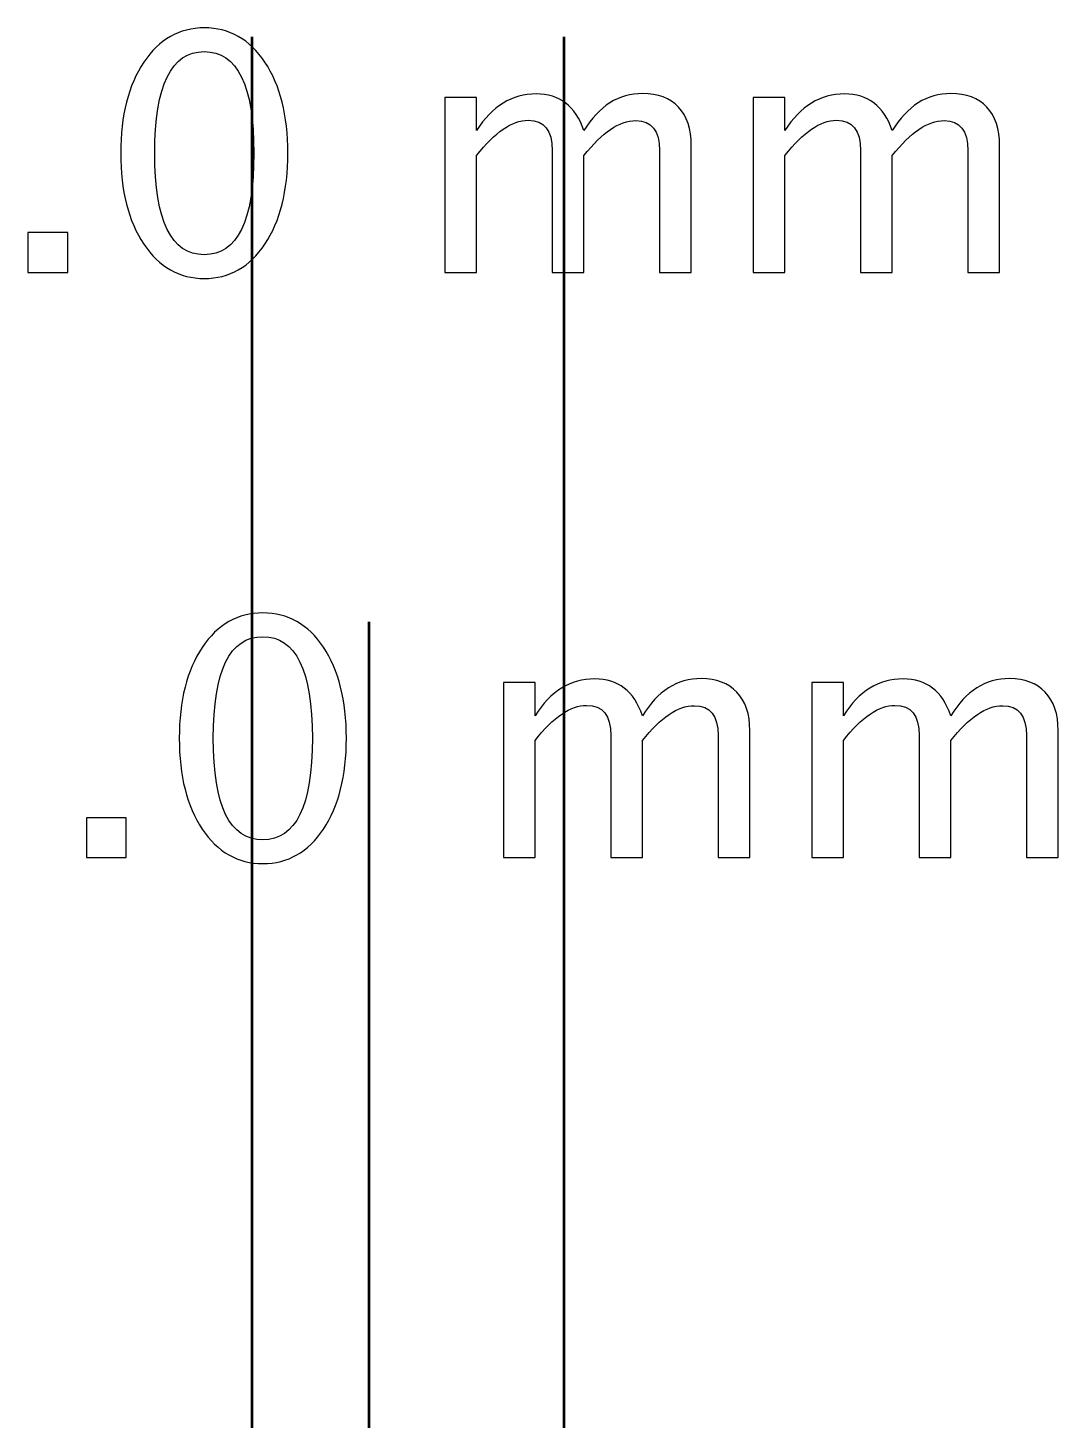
# Model space of a CAD drawing. Header units: centimetres. Extents: x -201 to 63, y -83 to 73.
# Drawn here: x -81.725 to -79.084, y -36.256 to -32.686 of the extents above; entities that cross this region are included whole.
import ezdxf

# ---------------------------------------------------------------- set-up
doc = ezdxf.new("R2010")
doc.units = ezdxf.units.CM
doc.header["$MEASUREMENT"] = 0
doc.layers.add('Layer 1', color=7, linetype='Continuous')

msp = doc.modelspace()

# ---------------------------------------------------------------- linework, layer by layer
at = {"layer": 'Layer 1'}
for points, knots in [([(-81.27296, -33.32893), (-81.33717, -33.32893), (-81.38896, -33.29944), (-81.42819, -33.24059), (-81.42819, -33.24059), (-81.46756, -33.18175), (-81.48717, -33.10414), (-81.48717, -33.00762), (-81.48717, -33.00762), (-81.48717, -32.9111), (-81.46756, -32.83349), (-81.42819, -32.77464), (-81.42819, -32.77464), (-81.38896, -32.7158), (-81.33717, -32.68631), (-81.27296, -32.68631), (-81.27296, -32.68631), (-81.20847, -32.68631), (-81.15669, -32.71566), (-81.11746, -32.77436), (-81.11746, -32.77436), (-81.07837, -32.83306), (-81.05875, -32.91082), (-81.05875, -33.00762), (-81.05875, -33.00762), (-81.05875, -33.10414), (-81.07837, -33.18175), (-81.11746, -33.24059), (-81.11746, -33.24059), (-81.15669, -33.29944), (-81.20847, -33.32893), (-81.27296, -33.32893)], [0, 0, 0, 0, 0.1111111, 0.1111111, 0.1111111, 0.1111111, 0.2222222, 0.2222222, 0.2222222, 0.2222222, 0.3333333, 0.3333333, 0.3333333, 0.3333333, 0.4444444, 0.4444444, 0.4444444, 0.4444444, 0.5555556, 0.5555556, 0.5555556, 0.5555556, 0.6666667, 0.6666667, 0.6666667, 0.6666667, 0.7777778, 0.7777778, 0.7777778, 0.7777778, 1, 1, 1, 1]), ([(-81.2731, -33.26797), (-81.1883, -33.26797), (-81.14596, -33.18119), (-81.14596, -33.00762), (-81.14596, -33.00762), (-81.14596, -32.83405), (-81.1883, -32.74727), (-81.2731, -32.74727), (-81.2731, -32.74727), (-81.35763, -32.74727), (-81.39996, -32.83405), (-81.39996, -33.00762), (-81.39996, -33.00762), (-81.39996, -33.18119), (-81.35763, -33.26797), (-81.2731, -33.26797)], [0, 0, 0, 0, 0.2, 0.2, 0.2, 0.2, 0.4, 0.4, 0.4, 0.4, 0.6, 0.6, 0.6, 0.6, 1, 1, 1, 1]), ([(-80.65602, -33.31369), (-80.65602, -33.31369), (-80.65602, -32.86495), (-80.65602, -32.86495), (-80.65602, -32.86495), (-80.65602, -32.86495), (-80.57474, -32.86495), (-80.57474, -32.86495), (-80.57474, -32.86495), (-80.57474, -32.86495), (-80.57474, -32.94976), (-80.57474, -32.94976), (-80.57474, -32.94976), (-80.53509, -32.88697), (-80.48429, -32.85564), (-80.42206, -32.85564), (-80.42206, -32.85564), (-80.36208, -32.85564), (-80.3213, -32.88697), (-80.29957, -32.94976), (-80.29957, -32.94976), (-80.26105, -32.8864), (-80.21081, -32.85479), (-80.14915, -32.85479), (-80.14915, -32.85479), (-80.10978, -32.85479), (-80.07916, -32.86637), (-80.05728, -32.88965), (-80.05728, -32.88965), (-80.03541, -32.91293), (-80.0244, -32.94553), (-80.0244, -32.98744), (-80.0244, -32.98744), (-80.0244, -32.98744), (-80.0244, -33.31369), (-80.0244, -33.31369), (-80.0244, -33.31369), (-80.0244, -33.31369), (-80.10568, -33.31369), (-80.10568, -33.31369), (-80.10568, -33.31369), (-80.10568, -33.31369), (-80.10568, -33.00085), (-80.10568, -33.00085), (-80.10568, -33.00085), (-80.10568, -32.94976), (-80.126, -32.92422), (-80.16664, -32.92422), (-80.16664, -32.92422), (-80.20884, -32.92422), (-80.25315, -32.954), (-80.29957, -33.01369), (-80.29957, -33.01369), (-80.29957, -33.01369), (-80.29957, -33.31369), (-80.29957, -33.31369), (-80.29957, -33.31369), (-80.29957, -33.31369), (-80.38085, -33.31369), (-80.38085, -33.31369), (-80.38085, -33.31369), (-80.38085, -33.31369), (-80.38085, -33.00056), (-80.38085, -33.00056), (-80.38085, -33.00056), (-80.38085, -32.94906), (-80.40145, -32.92338), (-80.4428, -32.92338), (-80.4428, -32.92338), (-80.48386, -32.92338), (-80.52789, -32.95329), (-80.57474, -33.01326), (-80.57474, -33.01326), (-80.57474, -33.01326), (-80.57474, -33.31369), (-80.57474, -33.31369), (-80.57474, -33.31369), (-80.57474, -33.31369), (-80.65602, -33.31369), (-80.65602, -33.31369)], [0, 0, 0, 0, 0.047619, 0.047619, 0.047619, 0.047619, 0.0952381, 0.0952381, 0.0952381, 0.0952381, 0.1428571, 0.1428571, 0.1428571, 0.1428571, 0.1904762, 0.1904762, 0.1904762, 0.1904762, 0.2380952, 0.2380952, 0.2380952, 0.2380952, 0.2857143, 0.2857143, 0.2857143, 0.2857143, 0.3333333, 0.3333333, 0.3333333, 0.3333333, 0.3809524, 0.3809524, 0.3809524, 0.3809524, 0.4285714, 0.4285714, 0.4285714, 0.4285714, 0.4761905, 0.4761905, 0.4761905, 0.4761905, 0.5238095, 0.5238095, 0.5238095, 0.5238095, 0.5714286, 0.5714286, 0.5714286, 0.5714286, 0.6190476, 0.6190476, 0.6190476, 0.6190476, 0.6666667, 0.6666667, 0.6666667, 0.6666667, 0.7142857, 0.7142857, 0.7142857, 0.7142857, 0.7619048, 0.7619048, 0.7619048, 0.7619048, 0.8095238, 0.8095238, 0.8095238, 0.8095238, 0.8571429, 0.8571429, 0.8571429, 0.8571429, 0.9047619, 0.9047619, 0.9047619, 0.9047619, 1, 1, 1, 1]), ([(-79.86551, -33.31369), (-79.86551, -33.31369), (-79.86551, -32.86495), (-79.86551, -32.86495), (-79.86551, -32.86495), (-79.86551, -32.86495), (-79.78423, -32.86495), (-79.78423, -32.86495), (-79.78423, -32.86495), (-79.78423, -32.86495), (-79.78423, -32.94976), (-79.78423, -32.94976), (-79.78423, -32.94976), (-79.74458, -32.88697), (-79.69378, -32.85564), (-79.63155, -32.85564), (-79.63155, -32.85564), (-79.57157, -32.85564), (-79.53079, -32.88697), (-79.50906, -32.94976), (-79.50906, -32.94976), (-79.47054, -32.8864), (-79.4203, -32.85479), (-79.35864, -32.85479), (-79.35864, -32.85479), (-79.31927, -32.85479), (-79.28865, -32.86637), (-79.26677, -32.88965), (-79.26677, -32.88965), (-79.2449, -32.91293), (-79.23389, -32.94553), (-79.23389, -32.98744), (-79.23389, -32.98744), (-79.23389, -32.98744), (-79.23389, -33.31369), (-79.23389, -33.31369), (-79.23389, -33.31369), (-79.23389, -33.31369), (-79.31517, -33.31369), (-79.31517, -33.31369), (-79.31517, -33.31369), (-79.31517, -33.31369), (-79.31517, -33.00085), (-79.31517, -33.00085), (-79.31517, -33.00085), (-79.31517, -32.94976), (-79.33549, -32.92422), (-79.37613, -32.92422), (-79.37613, -32.92422), (-79.41833, -32.92422), (-79.46264, -32.954), (-79.50906, -33.01369), (-79.50906, -33.01369), (-79.50906, -33.01369), (-79.50906, -33.31369), (-79.50906, -33.31369), (-79.50906, -33.31369), (-79.50906, -33.31369), (-79.59034, -33.31369), (-79.59034, -33.31369), (-79.59034, -33.31369), (-79.59034, -33.31369), (-79.59034, -33.00056), (-79.59034, -33.00056), (-79.59034, -33.00056), (-79.59034, -32.94906), (-79.61094, -32.92338), (-79.65229, -32.92338), (-79.65229, -32.92338), (-79.69335, -32.92338), (-79.73738, -32.95329), (-79.78423, -33.01326), (-79.78423, -33.01326), (-79.78423, -33.01326), (-79.78423, -33.31369), (-79.78423, -33.31369), (-79.78423, -33.31369), (-79.78423, -33.31369), (-79.86551, -33.31369), (-79.86551, -33.31369)], [0, 0, 0, 0, 0.047619, 0.047619, 0.047619, 0.047619, 0.0952381, 0.0952381, 0.0952381, 0.0952381, 0.1428571, 0.1428571, 0.1428571, 0.1428571, 0.1904762, 0.1904762, 0.1904762, 0.1904762, 0.2380952, 0.2380952, 0.2380952, 0.2380952, 0.2857143, 0.2857143, 0.2857143, 0.2857143, 0.3333333, 0.3333333, 0.3333333, 0.3333333, 0.3809524, 0.3809524, 0.3809524, 0.3809524, 0.4285714, 0.4285714, 0.4285714, 0.4285714, 0.4761905, 0.4761905, 0.4761905, 0.4761905, 0.5238095, 0.5238095, 0.5238095, 0.5238095, 0.5714286, 0.5714286, 0.5714286, 0.5714286, 0.6190476, 0.6190476, 0.6190476, 0.6190476, 0.6666667, 0.6666667, 0.6666667, 0.6666667, 0.7142857, 0.7142857, 0.7142857, 0.7142857, 0.7619048, 0.7619048, 0.7619048, 0.7619048, 0.8095238, 0.8095238, 0.8095238, 0.8095238, 0.8571429, 0.8571429, 0.8571429, 0.8571429, 0.9047619, 0.9047619, 0.9047619, 0.9047619, 1, 1, 1, 1]), ([(-81.72537, -33.31369), (-81.72537, -33.31369), (-81.72537, -33.21124), (-81.72537, -33.21124), (-81.72537, -33.21124), (-81.72537, -33.21124), (-81.62292, -33.21124), (-81.62292, -33.21124), (-81.62292, -33.21124), (-81.62292, -33.21124), (-81.62292, -33.31369), (-81.62292, -33.31369), (-81.62292, -33.31369), (-81.62292, -33.31369), (-81.72537, -33.31369), (-81.72537, -33.31369)], [0, 0, 0, 0, 0.2, 0.2, 0.2, 0.2, 0.4, 0.4, 0.4, 0.4, 0.6, 0.6, 0.6, 0.6, 1, 1, 1, 1]), ([(-81.12296, -34.82893), (-81.18717, -34.82893), (-81.23896, -34.79944), (-81.27819, -34.74059), (-81.27819, -34.74059), (-81.31756, -34.68175), (-81.33717, -34.60414), (-81.33717, -34.50762), (-81.33717, -34.50762), (-81.33717, -34.4111), (-81.31756, -34.33349), (-81.27819, -34.27464), (-81.27819, -34.27464), (-81.23896, -34.2158), (-81.18717, -34.18631), (-81.12296, -34.18631), (-81.12296, -34.18631), (-81.05847, -34.18631), (-81.00669, -34.21566), (-80.96746, -34.27436), (-80.96746, -34.27436), (-80.92837, -34.33306), (-80.90875, -34.41082), (-80.90875, -34.50762), (-80.90875, -34.50762), (-80.90875, -34.60414), (-80.92837, -34.68175), (-80.96746, -34.74059), (-80.96746, -34.74059), (-81.00669, -34.79944), (-81.05847, -34.82893), (-81.12296, -34.82893)], [0, 0, 0, 0, 0.1111111, 0.1111111, 0.1111111, 0.1111111, 0.2222222, 0.2222222, 0.2222222, 0.2222222, 0.3333333, 0.3333333, 0.3333333, 0.3333333, 0.4444444, 0.4444444, 0.4444444, 0.4444444, 0.5555556, 0.5555556, 0.5555556, 0.5555556, 0.6666667, 0.6666667, 0.6666667, 0.6666667, 0.7777778, 0.7777778, 0.7777778, 0.7777778, 1, 1, 1, 1]), ([(-81.1231, -34.76797), (-81.0383, -34.76797), (-80.99596, -34.68119), (-80.99596, -34.50762), (-80.99596, -34.50762), (-80.99596, -34.33405), (-81.0383, -34.24727), (-81.1231, -34.24727), (-81.1231, -34.24727), (-81.20763, -34.24727), (-81.24996, -34.33405), (-81.24996, -34.50762), (-81.24996, -34.50762), (-81.24996, -34.68119), (-81.20763, -34.76797), (-81.1231, -34.76797)], [0, 0, 0, 0, 0.2, 0.2, 0.2, 0.2, 0.4, 0.4, 0.4, 0.4, 0.6, 0.6, 0.6, 0.6, 1, 1, 1, 1]), ([(-80.50602, -34.81369), (-80.50602, -34.81369), (-80.50602, -34.36495), (-80.50602, -34.36495), (-80.50602, -34.36495), (-80.50602, -34.36495), (-80.42474, -34.36495), (-80.42474, -34.36495), (-80.42474, -34.36495), (-80.42474, -34.36495), (-80.42474, -34.44976), (-80.42474, -34.44976), (-80.42474, -34.44976), (-80.38509, -34.38697), (-80.33429, -34.35564), (-80.27206, -34.35564), (-80.27206, -34.35564), (-80.21208, -34.35564), (-80.1713, -34.38697), (-80.14957, -34.44976), (-80.14957, -34.44976), (-80.11105, -34.3864), (-80.06081, -34.35479), (-79.99915, -34.35479), (-79.99915, -34.35479), (-79.95978, -34.35479), (-79.92916, -34.36637), (-79.90728, -34.38965), (-79.90728, -34.38965), (-79.88541, -34.41293), (-79.8744, -34.44553), (-79.8744, -34.48744), (-79.8744, -34.48744), (-79.8744, -34.48744), (-79.8744, -34.81369), (-79.8744, -34.81369), (-79.8744, -34.81369), (-79.8744, -34.81369), (-79.95568, -34.81369), (-79.95568, -34.81369), (-79.95568, -34.81369), (-79.95568, -34.81369), (-79.95568, -34.50085), (-79.95568, -34.50085), (-79.95568, -34.50085), (-79.95568, -34.44976), (-79.976, -34.42422), (-80.01664, -34.42422), (-80.01664, -34.42422), (-80.05884, -34.42422), (-80.10315, -34.454), (-80.14957, -34.51369), (-80.14957, -34.51369), (-80.14957, -34.51369), (-80.14957, -34.81369), (-80.14957, -34.81369), (-80.14957, -34.81369), (-80.14957, -34.81369), (-80.23085, -34.81369), (-80.23085, -34.81369), (-80.23085, -34.81369), (-80.23085, -34.81369), (-80.23085, -34.50056), (-80.23085, -34.50056), (-80.23085, -34.50056), (-80.23085, -34.44906), (-80.25145, -34.42338), (-80.2928, -34.42338), (-80.2928, -34.42338), (-80.33386, -34.42338), (-80.37789, -34.45329), (-80.42474, -34.51326), (-80.42474, -34.51326), (-80.42474, -34.51326), (-80.42474, -34.81369), (-80.42474, -34.81369), (-80.42474, -34.81369), (-80.42474, -34.81369), (-80.50602, -34.81369), (-80.50602, -34.81369)], [0, 0, 0, 0, 0.047619, 0.047619, 0.047619, 0.047619, 0.0952381, 0.0952381, 0.0952381, 0.0952381, 0.1428571, 0.1428571, 0.1428571, 0.1428571, 0.1904762, 0.1904762, 0.1904762, 0.1904762, 0.2380952, 0.2380952, 0.2380952, 0.2380952, 0.2857143, 0.2857143, 0.2857143, 0.2857143, 0.3333333, 0.3333333, 0.3333333, 0.3333333, 0.3809524, 0.3809524, 0.3809524, 0.3809524, 0.4285714, 0.4285714, 0.4285714, 0.4285714, 0.4761905, 0.4761905, 0.4761905, 0.4761905, 0.5238095, 0.5238095, 0.5238095, 0.5238095, 0.5714286, 0.5714286, 0.5714286, 0.5714286, 0.6190476, 0.6190476, 0.6190476, 0.6190476, 0.6666667, 0.6666667, 0.6666667, 0.6666667, 0.7142857, 0.7142857, 0.7142857, 0.7142857, 0.7619048, 0.7619048, 0.7619048, 0.7619048, 0.8095238, 0.8095238, 0.8095238, 0.8095238, 0.8571429, 0.8571429, 0.8571429, 0.8571429, 0.9047619, 0.9047619, 0.9047619, 0.9047619, 1, 1, 1, 1]), ([(-79.71551, -34.81369), (-79.71551, -34.81369), (-79.71551, -34.36495), (-79.71551, -34.36495), (-79.71551, -34.36495), (-79.71551, -34.36495), (-79.63423, -34.36495), (-79.63423, -34.36495), (-79.63423, -34.36495), (-79.63423, -34.36495), (-79.63423, -34.44976), (-79.63423, -34.44976), (-79.63423, -34.44976), (-79.59458, -34.38697), (-79.54378, -34.35564), (-79.48155, -34.35564), (-79.48155, -34.35564), (-79.42157, -34.35564), (-79.38079, -34.38697), (-79.35906, -34.44976), (-79.35906, -34.44976), (-79.32054, -34.3864), (-79.2703, -34.35479), (-79.20864, -34.35479), (-79.20864, -34.35479), (-79.16927, -34.35479), (-79.13865, -34.36637), (-79.11677, -34.38965), (-79.11677, -34.38965), (-79.0949, -34.41293), (-79.08389, -34.44553), (-79.08389, -34.48744), (-79.08389, -34.48744), (-79.08389, -34.48744), (-79.08389, -34.81369), (-79.08389, -34.81369), (-79.08389, -34.81369), (-79.08389, -34.81369), (-79.16517, -34.81369), (-79.16517, -34.81369), (-79.16517, -34.81369), (-79.16517, -34.81369), (-79.16517, -34.50085), (-79.16517, -34.50085), (-79.16517, -34.50085), (-79.16517, -34.44976), (-79.18549, -34.42422), (-79.22613, -34.42422), (-79.22613, -34.42422), (-79.26833, -34.42422), (-79.31264, -34.454), (-79.35906, -34.51369), (-79.35906, -34.51369), (-79.35906, -34.51369), (-79.35906, -34.81369), (-79.35906, -34.81369), (-79.35906, -34.81369), (-79.35906, -34.81369), (-79.44034, -34.81369), (-79.44034, -34.81369), (-79.44034, -34.81369), (-79.44034, -34.81369), (-79.44034, -34.50056), (-79.44034, -34.50056), (-79.44034, -34.50056), (-79.44034, -34.44906), (-79.46094, -34.42338), (-79.50229, -34.42338), (-79.50229, -34.42338), (-79.54335, -34.42338), (-79.58738, -34.45329), (-79.63423, -34.51326), (-79.63423, -34.51326), (-79.63423, -34.51326), (-79.63423, -34.81369), (-79.63423, -34.81369), (-79.63423, -34.81369), (-79.63423, -34.81369), (-79.71551, -34.81369), (-79.71551, -34.81369)], [0, 0, 0, 0, 0.047619, 0.047619, 0.047619, 0.047619, 0.0952381, 0.0952381, 0.0952381, 0.0952381, 0.1428571, 0.1428571, 0.1428571, 0.1428571, 0.1904762, 0.1904762, 0.1904762, 0.1904762, 0.2380952, 0.2380952, 0.2380952, 0.2380952, 0.2857143, 0.2857143, 0.2857143, 0.2857143, 0.3333333, 0.3333333, 0.3333333, 0.3333333, 0.3809524, 0.3809524, 0.3809524, 0.3809524, 0.4285714, 0.4285714, 0.4285714, 0.4285714, 0.4761905, 0.4761905, 0.4761905, 0.4761905, 0.5238095, 0.5238095, 0.5238095, 0.5238095, 0.5714286, 0.5714286, 0.5714286, 0.5714286, 0.6190476, 0.6190476, 0.6190476, 0.6190476, 0.6666667, 0.6666667, 0.6666667, 0.6666667, 0.7142857, 0.7142857, 0.7142857, 0.7142857, 0.7619048, 0.7619048, 0.7619048, 0.7619048, 0.8095238, 0.8095238, 0.8095238, 0.8095238, 0.8571429, 0.8571429, 0.8571429, 0.8571429, 0.9047619, 0.9047619, 0.9047619, 0.9047619, 1, 1, 1, 1]), ([(-81.57537, -34.81369), (-81.57537, -34.81369), (-81.57537, -34.71124), (-81.57537, -34.71124), (-81.57537, -34.71124), (-81.57537, -34.71124), (-81.47292, -34.71124), (-81.47292, -34.71124), (-81.47292, -34.71124), (-81.47292, -34.71124), (-81.47292, -34.81369), (-81.47292, -34.81369), (-81.47292, -34.81369), (-81.47292, -34.81369), (-81.57537, -34.81369), (-81.57537, -34.81369)], [0, 0, 0, 0, 0.2, 0.2, 0.2, 0.2, 0.4, 0.4, 0.4, 0.4, 0.6, 0.6, 0.6, 0.6, 1, 1, 1, 1])]:
    msp.add_open_spline(points, degree=3, knots=knots, dxfattribs=at)
at = {"layer": 'Layer 1', "lineweight": 53}
for points in [[(-81.15, -37.40894), (-81.15, -37.40894), (-81.15, -32.70894), (-81.15, -32.70894)], [(-80.35, -36.61788), (-80.35, -36.61788), (-80.35, -32.70894), (-80.35, -32.70894)], [(-81.15, -33), (-81.15, -33), (-81.15, -33), (-81.15, -33)], [(-80.35, -33), (-80.35, -33), (-80.35, -33), (-80.35, -33)], [(-80.85, -37.40894), (-80.85, -37.40894), (-80.85, -34.20894), (-80.85, -34.20894)], [(-80.35, -36.90894), (-80.35, -36.90894), (-80.35, -34.20894), (-80.35, -34.20894)], [(-80.85, -34.5), (-80.85, -34.5), (-80.85, -34.5), (-80.85, -34.5)], [(-80.35, -34.5), (-80.35, -34.5), (-80.35, -34.5), (-80.35, -34.5)]]:
    msp.add_open_spline(points, degree=3, dxfattribs=at)

doc.saveas('drawing.dxf')
